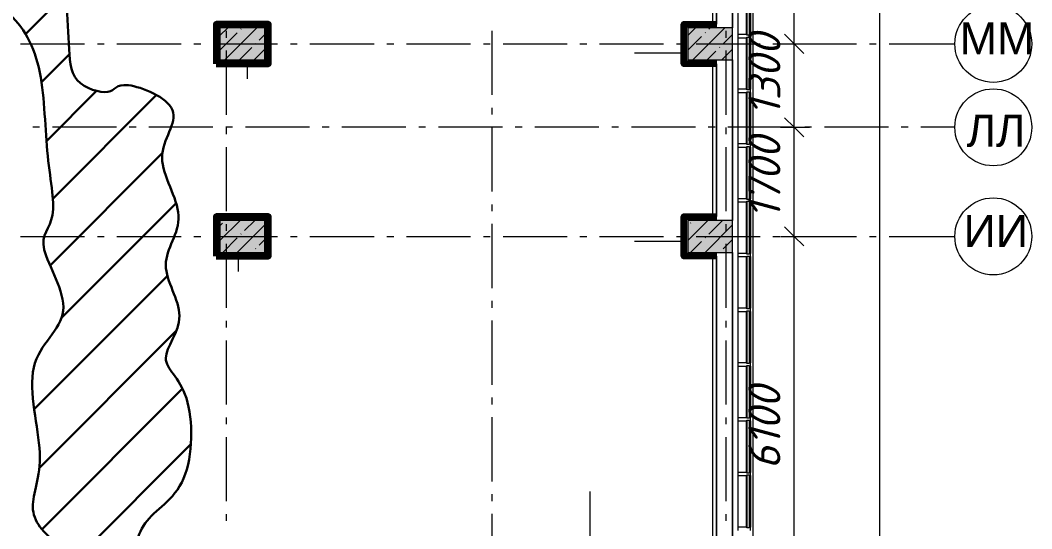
# Model space of a CAD drawing. Header units: millimetres. Extents: x -537608 to 253996, y -217170 to 186033.
# Drawn here: x -275777 to -259993, y 2442 to 10368 of the extents above; entities that cross this region are included whole.
import ezdxf

# ---------------------------------------------------------------- set-up
doc = ezdxf.new("R2010")
doc.units = ezdxf.units.MM
doc.layers.add('16) Лак 1.6м', color=160, linetype='Continuous', lineweight=90)
doc.layers.add('2) окраска коммуникации', color=152, linetype='Continuous', lineweight=30)
doc.layers.add('PDF _Геометрия', color=7, linetype='Continuous')
doc.layers.add('PDF _Текст', color=7, linetype='Continuous')
doc.layers.add('PDF _Сплошная заливка', color=7, linetype='Continuous', true_color=0xffffff)
doc.styles.add('PDF ArialMT', font='arial.ttf')
doc.styles.add('PDF ISOCPEUR Italic', font='isocpeui.ttf')

msp = doc.modelspace()

# ---------------------------------------------------------------- hatches: boundary and pattern name
at = {"layer": '2) окраска коммуникации'}
h = msp.add_hatch(dxfattribs=at)
h.set_pattern_fill('ANSI31', color=5, scale=222)
h.set_pattern_definition([(45, (-305519.1, -20669.7), (-498.404, 498.404), [])])
edge = h.paths.add_edge_path()
edge.add_spline(control_points=[(-290778.1295, 11066.7373), (-290387.3432, 10570.6496), (-289743.0728, 11066.7373), (-288919.2533, 10560.095), (-288105.994, 11182.8428), (-286954.7585, 10760.6403), (-286007.4205, 10940.029), (-285042.7478, 10616.4758), (-284130.9316, 11012.6635), (-281975.2536, 10728.4524), (-280376.2745, 10966.1654), (-279268.5104, 11271.0495), (-278118.4513, 10949.6411), (-276985.3065, 10882.0339), (-275953.6379, 10645.4087), (-275395.5218, 9715.8097), (-275395.5218, 8271.0495), (-275157.9741, 7191.9904), (-275614.614, 6955.3652), (-274802.8089, 5738.4356), (-275817.5649, 5129.9708), (-275327.2936, 3468.321), (-275716.2842, 2758.4446), (-275293.4682, 2171.0495), (-273991.1979, 1727.4348), (-273974.2852, 2606.3284), (-273078.3544, 3011.9716), (-273078.3544, 4702.1524), (-273720.5962, 5040.1884), (-273078.3544, 5733.1622), (-273720.5962, 6578.2529), (-273078.3544, 7271.2267), (-273805.1597, 8271.0495), (-273078.3544, 9012.1129), (-274291.2526, 9488.1178), (-274291.2526, 9164.2291), (-275005.9538, 9367.0507), (-275005.9538, 9971.0495), (-275073.6046, 10786.8019), (-275073.6046, 11271.0495), (-274668.0133, 12503.4462), (-274837.1388, 13297.8308), (-275344.5167, 13652.7686), (-276004.109, 13838.6884), (-276985.0411, 13838.6884), (-277813.7588, 13821.7866), (-278642.4766, 14041.51), (-279014.5545, 14768.2882), (-278845.4274, 16002.1196), (-278185.8367, 17021.0495), (-276443.2448, 17292.7757), (-275935.8653, 18408.2946), (-275682.1763, 19337.8936), (-275310.1, 19659.0285), (-275479.2255, 20622.4311), (-274684.3331, 20656.2347), (-273872.5265, 20842.1545), (-273940.1773, 22126.6913), (-274481.0718, 22725.7503), (-273331.0143, 24399.0292), (-274379.5972, 25075.1012), (-273331.0143, 26038.5045), (-274075.1701, 26985.0053), (-273078.3544, 28523.0692), (-273078.3544, 28523.0692), (-273345.9962, 29714.5377), (-274039.4124, 30880.7626), (-275206.3826, 30238.4942), (-276187.3147, 30745.5482), (-277354.2849, 30153.9852), (-279011.7204, 30982.1734), (-280026.4779, 30677.941), (-281278.0101, 29934.2611), (-280499.3584, 28301.0495), (-281142.0364, 27038.3862), (-279890.5042, 25838.3584), (-281260.4253, 24180.0495), (-280059.6297, 22745.3283), (-281159.2859, 21829.0495), (-280076.8792, 20222.5318), (-281092.8162, 18916.6266), (-280737.6526, 18003.9293), (-280923.6908, 17429.2674), (-281752.4085, 17141.9368), (-283156.155, 17665.8933), (-283714.2711, 17125.035), (-284813.5921, 17750.4023), (-285185.6684, 17108.1332), (-286132.7751, 17801.1077), (-287328.3544, 16388.2505), (-285898.1717, 14701.7611), (-286388.6369, 13644.8407), (-285779.7843, 13214.0495), (-286591.5893, 12701.0495), (-286591.5893, 11811.5525), (-287690.9088, 11727.0435), (-288012.2486, 12132.6867), (-288722.5774, 11760.8471), (-289229.9569, 12453.8216), (-289940.2857, 11963.6687), (-290684.4415, 11777.7489), (-290778.1295, 11066.7373)], knot_values=[0, 0, 0, 0, 1, 2, 3, 4, 5, 6, 7, 8, 9, 10, 11, 12, 13, 14, 15, 16, 17, 18, 19, 20, 21, 22, 23, 24, 25, 26, 27, 28, 29, 30, 31, 32, 33, 34, 35, 36, 37, 38, 39, 40, 41, 42, 43, 44, 45, 46, 47, 48, 49, 50, 51, 52, 53, 54, 55, 56, 57, 58, 59, 60, 61, 62, 63, 64, 65, 66, 67, 68, 69, 70, 71, 72, 73, 74, 75, 76, 77, 78, 79, 80, 81, 82, 83, 84, 85, 86, 87, 88, 89, 90, 91, 92, 93, 94, 95, 96, 97, 98, 99, 99, 99, 99], degree=3, periodic=0)
edge = h.paths.add_edge_path(flags=16)
edge.add_arc((-282974.1314, 12518.0171), 1274.5672, 125.00000005, 234.99999995, ccw=False)
edge.add_arc((-283038.6718, 14513.9725), 1162.0444, 125.00000005, 234.99999995, ccw=False)
edge.add_arc((-282295.8664, 15202.9232), 1433.6455, 59.43173918, 169.43173908, ccw=False)
edge.add_arc((-282677.7619, 14748.5093), 2021.4887, -53.3391216, 56.66087831, ccw=False)
edge.add_arc((-282413.8331, 12555.5506), 1102.6336, -78.79029658, 31.20970332, ccw=False)
edge.add_arc((-282952.3368, 12001.1084), 919.0678, 215.00000005, 324.99999995, ccw=False)
edge = h.paths.add_edge_path(flags=16)
edge.add_arc((-277532.2831, 20735.819), 1174.7616, 125.00000005, 234.99999995, ccw=False)
edge.add_arc((-276960.5272, 23476.9879), 2171.5877, 125.00000005, 234.99999995, ccw=False)
edge.add_arc((-277291.7326, 26561.6986), 1594.1487, 125.00000005, 234.99999995, ccw=False)
edge.add_arc((-277094.17, 27873.7201), 1111.9458, 70.31799188, 180.31799178, ccw=False)
edge.add_arc((-276872.3717, 27774.8819), 1155.9508, -27.59113456, 82.40886534, ccw=False)
edge.add_arc((-276749.5729, 25951.7436), 1572.0517, -54.99999995, 54.99999995, ccw=False)
edge.add_arc((-276903.4785, 23156.4449), 1840.3779, -54.99999995, 54.99999995, ccw=False)
edge.add_arc((-276968.849, 21036.3715), 1277.4016, -81.34673665, 28.65326325, ccw=False)
edge.add_arc((-277491.3785, 20273.9631), 872.5123, 215.00000005, 324.99999995, ccw=False)
at = {"layer": 'PDF _Сплошная заливка', "true_color": 0xff7d7d, "transparency": 33554559}
for points in [[(-271961.352, 9749.3462), (-271901.3513, 9749.3462), (-271901.3513, 10309.3447), (-271961.352, 10309.3447), (-271961.352, 10221.9175)], [(-264911.3488, 10249.3462), (-264911.3488, 10309.3447), (-265421.3493, 10309.3447), (-265421.3493, 10249.3462), (-265361.3497, 10249.3462)], [(-271961.352, 9689.3455), (-271901.3513, 9689.3455), (-271901.3513, 9749.3462), (-272661.3507, 9749.3462), (-272661.3507, 9689.3455)], [(-271961.352, 6749.3442), (-271901.3513, 6749.3442), (-271901.3513, 7309.3448), (-271961.352, 7309.3448), (-271961.352, 7249.3441)], [(-264911.3488, 7249.3441), (-264911.3488, 7309.3448), (-265421.3493, 7309.3448), (-265421.3493, 7249.3441), (-265361.3497, 7249.3441)], [(-271961.352, 6689.3456), (-271901.3513, 6689.3456), (-271901.3513, 6749.3442), (-272661.3507, 6749.3442), (-272661.3507, 6689.3456)]]:
    msp.add_hatch(color=11, dxfattribs=at).paths.add_polyline_path(points)

# ---------------------------------------------------------------- linework, layer by layer
at = {"layer": '16) Лак 1.6м'}
for points in [[(-272721.3514, 9689.3455), (-271901.3513, 9689.3455), (-271901.3513, 10309.3447), (-272721.3514, 10309.3447)], [(-272721.3514, 6689.3456), (-271901.3513, 6689.3456), (-271901.3513, 7309.3448), (-272721.3514, 7309.3448)]]:
    msp.add_lwpolyline(points, close=True, dxfattribs=at)
for points in [[(-264911.3488, 9689.3455), (-265421.3493, 9689.3455), (-265421.3493, 10309.3447), (-264911.3488, 10309.3447)], [(-264911.3488, 6689.3456), (-265421.3493, 6689.3456), (-265421.3493, 7309.3448), (-264911.3488, 7309.3448)]]:
    msp.add_lwpolyline(points, dxfattribs=at)
at = {"layer": '2) окраска коммуникации'}
msp.add_open_spline([(-290778.1295, 11066.7373), (-290387.3432, 10570.6496), (-289743.0728, 11066.7373), (-288919.2533, 10560.095), (-288105.994, 11182.8428), (-286954.7585, 10760.6403), (-286007.4205, 10940.029), (-285042.7478, 10616.4758), (-284130.9316, 11012.6635), (-281975.2536, 10728.4524), (-280376.2745, 10966.1654), (-279268.5104, 11271.0495), (-278118.4513, 10949.6411), (-276985.3065, 10882.0339), (-275953.6379, 10645.4087), (-275395.5218, 9715.8097), (-275395.5218, 8271.0495), (-275157.9741, 7191.9904), (-275614.614, 6955.3652), (-274802.8089, 5738.4356), (-275817.5649, 5129.9708), (-275327.2936, 3468.321), (-275716.2842, 2758.4446), (-275293.4682, 2171.0495), (-273991.1979, 1727.4348), (-273974.2852, 2606.3284), (-273078.3544, 3011.9716), (-273078.3544, 4702.1524), (-273720.5962, 5040.1884), (-273078.3544, 5733.1622), (-273720.5962, 6578.2529), (-273078.3544, 7271.2267), (-273805.1597, 8271.0495), (-273078.3544, 9012.1129), (-274291.2526, 9488.1178), (-274291.2526, 9164.2291), (-275005.9538, 9367.0507), (-275005.9538, 9971.0495), (-275073.6046, 10786.8019), (-275073.6046, 11271.0495), (-274668.0133, 12503.4462), (-274837.1388, 13297.8308), (-275344.5167, 13652.7686), (-276004.109, 13838.6884), (-276985.0411, 13838.6884), (-277813.7588, 13821.7866), (-278642.4766, 14041.51), (-279014.5545, 14768.2882), (-278845.4274, 16002.1196), (-278185.8367, 17021.0495), (-276443.2448, 17292.7757), (-275935.8653, 18408.2946), (-275682.1763, 19337.8936), (-275310.1, 19659.0285), (-275479.2255, 20622.4311), (-274684.3331, 20656.2347), (-273872.5265, 20842.1545), (-273940.1773, 22126.6913), (-274481.0718, 22725.7503), (-273331.0143, 24399.0292), (-274379.5972, 25075.1012), (-273331.0143, 26038.5045), (-274075.1701, 26985.0053), (-273078.3544, 28523.0692), (-273078.3544, 28523.0692), (-273345.9962, 29714.5377), (-274039.4124, 30880.7626), (-275206.3826, 30238.4942), (-276187.3147, 30745.5482), (-277354.2849, 30153.9852), (-279011.7204, 30982.1734), (-280026.4779, 30677.941), (-281278.0101, 29934.2611), (-280499.3584, 28301.0495), (-281142.0364, 27038.3862), (-279890.5042, 25838.3584), (-281260.4253, 24180.0495), (-280059.6297, 22745.3283), (-281159.2859, 21829.0495), (-280076.8792, 20222.5318), (-281092.8162, 18916.6266), (-280737.6526, 18003.9293), (-280923.6908, 17429.2674), (-281752.4085, 17141.9368), (-283156.155, 17665.8933), (-283714.2711, 17125.035), (-284813.5921, 17750.4023), (-285185.6684, 17108.1332), (-286132.7751, 17801.1077), (-287328.3544, 16388.2505), (-285898.1717, 14701.7611), (-286388.6369, 13644.8407), (-285779.7843, 13214.0495), (-286591.5893, 12701.0495), (-286591.5893, 11811.5525), (-287690.9088, 11727.0435), (-288012.2486, 12132.6867), (-288722.5774, 11760.8471), (-289229.9569, 12453.8216), (-289940.2857, 11963.6687), (-290684.4415, 11777.7489), (-290778.1295, 11066.7373)], degree=3, dxfattribs=at)
at = {"layer": 'PDF _Геометрия', "lineweight": 9}
for p, q in [((-262362.423, -56440.6714), (-262362.423, 31439.3502)), ((-264971.3501, 10309.3447), (-264971.3501, 15439.3464)), ((-264911.3488, 10309.3447), (-264911.3488, 15270.1544)), ((-264911.3488, 15270.1544), (-264911.3488, 10309.3447)), ((-264661.3483, 10249.3462), (-264661.3483, 15239.3477)), ((-264661.3483, 15239.3477), (-264661.3483, 10249.3462)), ((-263700.917, 9999.3451), (-263700.917, 13199.3459)), ((-264581.3494, 10948.7205), (-264581.3494, 10145.5953)), ((-264401.3494, 10948.7205), (-264401.3494, 10145.5953)), ((-264384.3486, 10948.7205), (-264384.3486, 10145.5953)), ((-272661.3507, 10309.3447), (-272721.3514, 10309.3447)), ((-272721.3514, 10309.3447), (-272721.3514, 9689.3455)), ((-271961.352, 10309.3447), (-272661.3507, 10309.3447)), ((-271901.3513, 10309.3447), (-271961.352, 10309.3447)), ((-271901.3513, 9749.3462), (-271901.3513, 10309.3447)), ((-264911.3488, 10309.3447), (-265421.3493, 10309.3447)), ((-265421.3493, 10309.3447), (-265421.3493, 10249.3462)), ((-264911.3488, 10249.3462), (-264911.3488, 10309.3447)), ((-272661.3507, 10127.8916), (-272539.8983, 10249.3462)), ((-272661.3507, 10249.3462), (-272661.3507, 9749.3462)), ((-271961.352, 10249.3462), (-272661.3507, 10249.3462)), ((-272661.3507, 9899.7925), (-272390.9634, 10170.1799)), ((-272583.7001, 9749.3462), (-272083.7001, 10249.3462)), ((-272333.9402, 10227.2052), (-272329.1972, 10231.946)), ((-272048.8158, 10056.1314), (-271961.352, 10143.5974)), ((-271961.352, 9749.3462), (-271961.352, 10249.3462)), ((-265421.3493, 10249.3462), (-265421.3493, 9689.3455)), ((-265361.3497, 10128.7398), (-265240.7433, 10249.3462)), ((-265361.3497, 10249.3462), (-265361.3497, 9749.3462)), ((-264661.3483, 10249.3462), (-265361.3497, 10249.3462)), ((-265361.3497, 9900.6408), (-265148.8347, 10113.1568)), ((-265284.5463, 9749.3462), (-264784.5463, 10249.3462)), ((-265091.8089, 10170.1799), (-265087.0681, 10174.9228)), ((-265034.7852, 10227.2052), (-265012.6453, 10249.3462)), ((-264806.6856, 9999.1061), (-264661.3483, 10144.4435)), ((-264661.3483, 9749.3462), (-264661.3483, 10249.3462)), ((-264441.3492, 10145.5953), (-264581.3494, 10145.5953)), ((-264581.3494, 10145.5953), (-264581.3494, 10095.5951)), ((-264441.3492, 10135.5949), (-264441.3492, 10145.5953)), ((-264401.3494, 10135.5949), (-264441.3492, 10135.5949)), ((-264441.3492, 10095.5951), (-264441.3492, 10105.5956)), ((-264441.3492, 10105.5956), (-264401.3494, 10105.5956)), ((-264401.3494, 10145.5953), (-264401.3494, 10135.5949)), ((-264384.3486, 10145.5953), (-264401.3494, 10145.5953)), ((-264401.3494, 10105.5956), (-264401.3494, 10095.5951)), ((-264384.3486, 10095.5951), (-264384.3486, 10145.5953)), ((-272105.8411, 9999.1061), (-272101.0982, 10003.8491)), ((-264863.7115, 9942.083), (-264858.9696, 9946.8238)), ((-264581.3494, 10095.5951), (-264441.3492, 10095.5951)), ((-264581.3494, 10095.5951), (-264581.3494, 9292.4699)), ((-264401.3494, 10095.5951), (-264384.3486, 10095.5951)), ((-264401.3494, 10095.5951), (-264401.3494, 9292.4699)), ((-264384.3486, 10095.5951), (-264384.3486, 9292.4699)), ((-263913.0502, 9999.3451), (-263700.917, 9999.3451)), ((-263700.917, 8699.346), (-263700.917, 9999.3451)), ((-263700.917, 9999.3451), (-263460.9174, 9999.3451)), ((-272355.601, 9749.3462), (-272162.8664, 9942.083)), ((-272127.5041, 9749.3462), (-271961.352, 9915.4983)), ((-265391.349, 9852.983), (-266191.3492, 9852.983)), ((-265056.4482, 9749.3462), (-264920.7357, 9885.0577)), ((-264828.3492, 9749.3462), (-264661.3483, 9916.3466)), ((-272721.3514, 9689.3455), (-272661.3507, 9689.3455)), ((-272661.3507, 9749.3462), (-271961.352, 9749.3462)), ((-272661.3507, 9689.3455), (-271901.3513, 9689.3455)), ((-272235.0916, 9719.3448), (-272235.0916, 9453.1966)), ((-271901.3513, 9689.3455), (-271901.3513, 9749.3462)), ((-265421.3493, 9689.3455), (-265361.3497, 9689.3455)), ((-265361.3497, 9749.3462), (-264661.3483, 9749.3462)), ((-265361.3497, 9689.3455), (-264911.3488, 9689.3455)), ((-264971.3501, 7309.3448), (-264971.3501, 9689.3455)), ((-264911.3488, 9689.3455), (-264911.3488, 9749.3462)), ((-264911.3488, 7309.3448), (-264911.3488, 9689.3455)), ((-264911.3488, 9689.3455), (-264911.3488, 7309.3448)), ((-264661.3483, 7249.3441), (-264661.3483, 9749.3462)), ((-264661.3483, 9749.3462), (-264661.3483, 7249.3441)), ((-264441.3492, 9292.4699), (-264581.3494, 9292.4699)), ((-264581.3494, 9292.4699), (-264581.3494, 9242.4697)), ((-264581.3494, 9242.4697), (-264581.3494, 8439.3445)), ((-264581.3494, 9242.4697), (-264441.3492, 9242.4697)), ((-264441.3492, 9282.4716), (-264441.3492, 9292.4699)), ((-264401.3494, 9282.4716), (-264441.3492, 9282.4716)), ((-264441.3492, 9242.4697), (-264441.3492, 9252.4701)), ((-264441.3492, 9252.4701), (-264401.3494, 9252.4701)), ((-264401.3494, 9292.4699), (-264401.3494, 9282.4716)), ((-264384.3486, 9292.4699), (-264401.3494, 9292.4699)), ((-264401.3494, 9252.4701), (-264401.3494, 9242.4697)), ((-264401.3494, 9242.4697), (-264401.3494, 8439.3445)), ((-264401.3494, 9242.4697), (-264384.3486, 9242.4697)), ((-264384.3486, 9242.4697), (-264384.3486, 9292.4699)), ((-264384.3486, 9242.4697), (-264384.3486, 8439.3445)), ((-263913.0502, 8699.346), (-263700.917, 8699.346)), ((-263700.917, 6999.3452), (-263700.917, 8699.346)), ((-263700.917, 8699.346), (-263460.9174, 8699.346)), ((-264441.3492, 8439.3445), (-264581.3494, 8439.3445)), ((-264581.3494, 8439.3445), (-264581.3494, 8389.3443)), ((-264581.3494, 8389.3443), (-264441.3492, 8389.3443)), ((-264581.3494, 8389.3443), (-264581.3494, 7586.219)), ((-264441.3492, 8429.3461), (-264441.3492, 8439.3445)), ((-264401.3494, 8429.3461), (-264441.3492, 8429.3461)), ((-264441.3492, 8389.3443), (-264441.3492, 8399.3447)), ((-264441.3492, 8399.3447), (-264401.3494, 8399.3447)), ((-264401.3494, 8439.3445), (-264401.3494, 8429.3461)), ((-264384.3486, 8439.3445), (-264401.3494, 8439.3445)), ((-264401.3494, 8399.3447), (-264401.3494, 8389.3443)), ((-264401.3494, 8389.3443), (-264384.3486, 8389.3443)), ((-264401.3494, 8389.3443), (-264401.3494, 7586.219)), ((-264384.3486, 8389.3443), (-264384.3486, 8439.3445)), ((-264384.3486, 8389.3443), (-264384.3486, 7586.219)), ((-264441.3492, 7586.219), (-264581.3494, 7586.219)), ((-264581.3494, 7586.219), (-264581.3494, 7536.221)), ((-264441.3492, 7576.2208), (-264441.3492, 7586.219)), ((-264401.3494, 7586.219), (-264401.3494, 7576.2208)), ((-264384.3486, 7586.219), (-264401.3494, 7586.219)), ((-264384.3486, 7536.221), (-264384.3486, 7586.219)), ((-264581.3494, 7536.221), (-264581.3494, 6733.0958)), ((-264581.3494, 7536.221), (-264441.3492, 7536.221)), ((-264401.3494, 7576.2208), (-264441.3492, 7576.2208)), ((-264441.3492, 7536.221), (-264441.3492, 7546.2193)), ((-264441.3492, 7546.2193), (-264401.3494, 7546.2193)), ((-264401.3494, 7546.2193), (-264401.3494, 7536.221)), ((-264401.3494, 7536.221), (-264401.3494, 6733.0958)), ((-264401.3494, 7536.221), (-264384.3486, 7536.221)), ((-264384.3486, 7536.221), (-264384.3486, 6733.0958)), ((-272661.3507, 7309.3448), (-272721.3514, 7309.3448)), ((-272721.3514, 7309.3448), (-272721.3514, 6689.3456)), ((-271961.352, 7309.3448), (-272661.3507, 7309.3448)), ((-271901.3513, 7309.3448), (-271961.352, 7309.3448)), ((-271901.3513, 6749.3442), (-271901.3513, 7309.3448)), ((-264911.3488, 7309.3448), (-265421.3493, 7309.3448)), ((-265421.3493, 7309.3448), (-265421.3493, 7249.3441)), ((-264911.3488, 7249.3441), (-264911.3488, 7309.3448)), ((-272661.3507, 6934.5133), (-272346.5178, 7249.3441)), ((-272661.3507, 7249.3441), (-272661.3507, 6749.3442)), ((-271961.352, 7249.3441), (-272661.3507, 7249.3441)), ((-272661.3507, 7162.6102), (-272619.0624, 7204.8986)), ((-272390.3217, 6749.3442), (-271961.352, 7178.316)), ((-272276.9149, 7090.8501), (-272118.4208, 7249.3441)), ((-271961.352, 6749.3442), (-271961.352, 7249.3441)), ((-265421.3493, 7249.3441), (-265421.3493, 6689.3456)), ((-265361.3497, 6935.3594), (-265047.3638, 7249.3441)), ((-265361.3497, 7249.3441), (-265361.3497, 6749.3442)), ((-264661.3483, 7249.3441), (-265361.3497, 7249.3441)), ((-265319.9085, 7204.8986), (-265315.1672, 7209.6415)), ((-265091.1663, 6749.3442), (-264661.3483, 7179.1621)), ((-265034.7852, 7033.8248), (-264819.2659, 7249.3441)), ((-264661.3483, 6749.3442), (-264661.3483, 7249.3441)), ((-272618.4208, 6749.3442), (-272390.9634, 6976.8016)), ((-272333.9402, 7033.8248), (-272329.1972, 7038.5677)), ((-272048.8158, 6862.751), (-271961.352, 6950.2169)), ((-265091.8089, 6976.8016), (-265087.0681, 6981.5424)), ((-264806.6856, 6805.7279), (-264661.3483, 6951.0652)), ((-263913.0502, 6999.3452), (-263700.917, 6999.3452)), ((-263700.917, 899.3449), (-263700.917, 6999.3452)), ((-263700.917, 6999.3452), (-263460.9174, 6999.3452)), ((-272105.8411, 6805.7279), (-272101.0982, 6810.4687)), ((-265391.349, 6918.0109), (-266191.3492, 6918.0109)), ((-265319.2659, 6749.3442), (-265148.8347, 6919.7763)), ((-272721.3514, 6689.3456), (-272661.3507, 6689.3456)), ((-272661.3507, 6749.3442), (-271961.352, 6749.3442)), ((-272661.3507, 6689.3456), (-271901.3513, 6689.3456)), ((-272378.0499, 6719.3449), (-272378.0499, 6453.1945)), ((-271901.3513, 6689.3456), (-271901.3513, 6749.3442)), ((-265421.3493, 6689.3456), (-265361.3497, 6689.3456)), ((-265361.3497, 6749.3442), (-264661.3483, 6749.3442)), ((-265361.3497, 6689.3456), (-264911.3488, 6689.3456)), ((-264971.3501, 1359.3452), (-264971.3501, 6689.3456)), ((-264911.3488, 6689.3456), (-264911.3488, 6749.3442)), ((-264911.3488, 1535.3449), (-264911.3488, 6689.3456)), ((-264911.3488, 6689.3456), (-264911.3488, 1535.3449)), ((-264863.0683, 6749.3442), (-264858.9696, 6753.4434)), ((-264661.3483, 1589.3432), (-264661.3483, 6749.3442)), ((-264661.3483, 6749.3442), (-264661.3483, 1589.3432)), ((-264441.3492, 6733.0958), (-264581.3494, 6733.0958)), ((-264581.3494, 6733.0958), (-264581.3494, 6683.0956)), ((-264581.3494, 6683.0956), (-264581.3494, 5879.9704)), ((-264581.3494, 6683.0956), (-264441.3492, 6683.0956)), ((-264441.3492, 6723.0953), (-264441.3492, 6733.0958)), ((-264401.3494, 6723.0953), (-264441.3492, 6723.0953)), ((-264441.3492, 6683.0956), (-264441.3492, 6693.0939)), ((-264441.3492, 6693.0939), (-264401.3494, 6693.0939)), ((-264401.3494, 6733.0958), (-264401.3494, 6723.0953)), ((-264384.3486, 6733.0958), (-264401.3494, 6733.0958)), ((-264401.3494, 6693.0939), (-264401.3494, 6683.0956)), ((-264401.3494, 6683.0956), (-264401.3494, 5879.9704)), ((-264401.3494, 6683.0956), (-264384.3486, 6683.0956)), ((-264384.3486, 6683.0956), (-264384.3486, 6733.0958)), ((-264384.3486, 6683.0956), (-264384.3486, 5879.9704)), ((-264441.3492, 5879.9704), (-264581.3494, 5879.9704)), ((-264581.3494, 5879.9704), (-264581.3494, 5829.9702)), ((-264441.3492, 5869.9699), (-264441.3492, 5879.9704)), ((-264401.3494, 5869.9699), (-264441.3492, 5869.9699)), ((-264401.3494, 5879.9704), (-264401.3494, 5869.9699)), ((-264384.3486, 5879.9704), (-264401.3494, 5879.9704)), ((-264384.3486, 5829.9702), (-264384.3486, 5879.9704)), ((-264581.3494, 5829.9702), (-264441.3492, 5829.9702)), ((-264581.3494, 5829.9702), (-264581.3494, 5026.845)), ((-264441.3492, 5829.9702), (-264441.3492, 5839.9706)), ((-264441.3492, 5839.9706), (-264401.3494, 5839.9706)), ((-264401.3494, 5839.9706), (-264401.3494, 5829.9702)), ((-264401.3494, 5829.9702), (-264384.3486, 5829.9702)), ((-264401.3494, 5829.9702), (-264401.3494, 5026.845)), ((-264384.3486, 5829.9702), (-264384.3486, 5026.845)), ((-264441.3492, 5026.845), (-264581.3494, 5026.845)), ((-264581.3494, 5026.845), (-264581.3494, 4976.8447)), ((-264581.3494, 4976.8447), (-264581.3494, 4173.7195)), ((-264581.3494, 4976.8447), (-264441.3492, 4976.8447)), ((-264441.3492, 5016.8445), (-264441.3492, 5026.845)), ((-264401.3494, 5016.8445), (-264441.3492, 5016.8445)), ((-264441.3492, 4976.8447), (-264441.3492, 4986.8452)), ((-264441.3492, 4986.8452), (-264401.3494, 4986.8452)), ((-264401.3494, 5026.845), (-264401.3494, 5016.8445)), ((-264384.3486, 5026.845), (-264401.3494, 5026.845)), ((-264401.3494, 4986.8452), (-264401.3494, 4976.8447)), ((-264401.3494, 4976.8447), (-264401.3494, 4173.7195)), ((-264401.3494, 4976.8447), (-264384.3486, 4976.8447)), ((-264384.3486, 4976.8447), (-264384.3486, 5026.845)), ((-264384.3486, 4976.8447), (-264384.3486, 4173.7195)), ((-264441.3492, 4173.7195), (-264581.3494, 4173.7195)), ((-264581.3494, 4173.7195), (-264581.3494, 4123.7193)), ((-264581.3494, 4123.7193), (-264581.3494, 3320.5942)), ((-264581.3494, 4123.7193), (-264441.3492, 4123.7193)), ((-264441.3492, 4163.7191), (-264441.3492, 4173.7195)), ((-264401.3494, 4163.7191), (-264441.3492, 4163.7191)), ((-264441.3492, 4123.7193), (-264441.3492, 4133.7198)), ((-264441.3492, 4133.7198), (-264401.3494, 4133.7198)), ((-264401.3494, 4173.7195), (-264401.3494, 4163.7191)), ((-264384.3486, 4173.7195), (-264401.3494, 4173.7195)), ((-264401.3494, 4133.7198), (-264401.3494, 4123.7193)), ((-264401.3494, 4123.7193), (-264401.3494, 3320.5942)), ((-264401.3494, 4123.7193), (-264384.3486, 4123.7193)), ((-264384.3486, 4123.7193), (-264384.3486, 4173.7195)), ((-264384.3486, 4123.7193), (-264384.3486, 3320.5942)), ((-264441.3492, 3320.5942), (-264581.3494, 3320.5942)), ((-264581.3494, 3320.5942), (-264581.3494, 3270.5939)), ((-264441.3492, 3310.5936), (-264441.3492, 3320.5942)), ((-264401.3494, 3320.5942), (-264401.3494, 3310.5936)), ((-264384.3486, 3320.5942), (-264401.3494, 3320.5942)), ((-264384.3486, 3270.5939), (-264384.3486, 3320.5942)), ((-264581.3494, 3270.5939), (-264581.3494, 2467.4687)), ((-264581.3494, 3270.5939), (-264441.3492, 3270.5939)), ((-264401.3494, 3310.5936), (-264441.3492, 3310.5936)), ((-264441.3492, 3270.5939), (-264441.3492, 3280.5944)), ((-264441.3492, 3280.5944), (-264401.3494, 3280.5944)), ((-264401.3494, 3280.5944), (-264401.3494, 3270.5939)), ((-264401.3494, 3270.5939), (-264401.3494, 2467.4687)), ((-264401.3494, 3270.5939), (-264384.3486, 3270.5939)), ((-264384.3486, 3270.5939), (-264384.3486, 2467.4687)), ((-266881.6154, 2224.3442), (-266881.6154, 3024.3454)), ((-264441.3492, 2467.4687), (-264581.3494, 2467.4687)), ((-264581.3494, 2467.4687), (-264581.3494, 2417.4685)), ((-264441.3492, 2457.4704), (-264441.3492, 2467.4687)), ((-264401.3494, 2457.4704), (-264441.3492, 2457.4704)), ((-264401.3494, 2467.4687), (-264401.3494, 2457.4704)), ((-264384.3486, 2467.4687), (-264401.3494, 2467.4687)), ((-264384.3486, 2417.4685), (-264384.3486, 2467.4687))]:
    msp.add_line(p, q, dxfattribs=at)
at = {"layer": 'PDF _Геометрия', "color": 253, "lineweight": 9, "true_color": 0xaaaaaa}
for p, q in [((-264343.3489, 15239.3477), (-264343.3489, 1589.3432)), ((-264443.3493, 10145.5953), (-264443.3493, 10948.7205)), ((-264441.3492, 10948.7205), (-264441.3492, 10145.5953)), ((-272561.3503, 10095.5886), (-272561.3503, 10201.4214)), ((-268411.3498, 9203.8844), (-268411.3498, 10203.8865)), ((-264761.3498, 10095.5886), (-264761.3498, 10201.4214)), ((-275773.4119, 9999.3451), (-274773.4141, 9999.3451)), ((-274573.4133, 9999.3451), (-274467.5805, 9999.3451)), ((-274267.5796, 9999.3451), (-273267.5796, 9999.3451)), ((-273067.5788, 9999.3451), (-272961.746, 9999.3451)), ((-272761.7452, 9999.3451), (-271761.7452, 9999.3451)), ((-271561.7465, 9999.3451), (-271455.9116, 9999.3451)), ((-271255.9128, 9999.3451), (-270255.9129, 9999.3451)), ((-270055.912, 9999.3451), (-269950.0792, 9999.3451)), ((-269750.0784, 9999.3451), (-268750.0784, 9999.3451)), ((-268550.0776, 9999.3451), (-268444.2448, 9999.3451)), ((-268244.2461, 9999.3451), (-267244.2439, 9999.3451)), ((-267044.2453, 9999.3451), (-266938.4103, 9999.3451)), ((-266738.4116, 9999.3451), (-265738.4106, 9999.3451)), ((-265538.4102, 9999.3451), (-265432.5775, 9999.3451)), ((-265232.5771, 9999.3451), (-264232.5772, 9999.3451)), ((-264443.3493, 9292.4699), (-264443.3493, 10095.5951)), ((-264441.3492, 10095.5951), (-264441.3492, 9292.4699)), ((-264032.5774, 9999.3451), (-263926.7435, 9999.3451)), ((-263726.7438, 9999.3451), (-262726.7433, 9999.3451)), ((-262526.743, 9999.3451), (-262420.9102, 9999.3451)), ((-262220.9099, 9999.3451), (-261193.386, 9999.3451)), ((-272561.3503, 8895.5878), (-272561.3503, 9895.59)), ((-264761.3498, 8895.5878), (-264761.3498, 9895.59)), ((-264443.3493, 8439.3445), (-264443.3493, 9242.4697)), ((-264441.3492, 9242.4697), (-264441.3492, 8439.3445)), ((-268411.3498, 8898.0529), (-268411.3498, 9003.8858)), ((-275475.6152, 8699.346), (-275581.448, 8699.346)), ((-274275.6145, 8699.346), (-275275.6144, 8699.346)), ((-273969.7808, 8699.346), (-274075.6157, 8699.346)), ((-272769.7821, 8699.346), (-273769.7821, 8699.346)), ((-272463.9485, 8699.346), (-272569.7813, 8699.346)), ((-272561.3503, 8589.7563), (-272561.3503, 8695.5891)), ((-271263.9477, 8699.346), (-272263.9477, 8699.346)), ((-270958.114, 8699.346), (-271063.9468, 8699.346)), ((-269758.1132, 8699.346), (-270758.1131, 8699.346)), ((-269452.2796, 8699.346), (-269558.1145, 8699.346)), ((-268252.2809, 8699.346), (-269252.2809, 8699.346)), ((-268411.3498, 7698.0522), (-268411.3498, 8698.0521)), ((-267946.4473, 8699.346), (-268052.28, 8699.346)), ((-266746.4464, 8699.346), (-267746.4464, 8699.346)), ((-266440.6128, 8699.346), (-266546.4456, 8699.346)), ((-265240.613, 8699.346), (-266240.613, 8699.346)), ((-264934.7794, 8699.346), (-265040.6122, 8699.346)), ((-264761.3498, 8589.7563), (-264761.3498, 8695.5891)), ((-263734.7786, 8699.346), (-264734.7796, 8699.346)), ((-263428.9461, 8699.346), (-263534.7788, 8699.346)), ((-262228.9452, 8699.346), (-263228.9452, 8699.346)), ((-261923.1116, 8699.346), (-262028.9455, 8699.346)), ((-261193.386, 8699.346), (-261723.1121, 8699.346)), ((-272561.3503, 7389.7555), (-272561.3503, 8389.7555)), ((-264761.3498, 7389.7555), (-264761.3498, 8389.7555)), ((-264443.3493, 7586.219), (-264443.3493, 8389.3443)), ((-264441.3492, 8389.3443), (-264441.3492, 7586.219)), ((-268411.3498, 7392.2185), (-268411.3498, 7498.0513)), ((-264443.3493, 6733.0958), (-264443.3493, 7536.221)), ((-264441.3492, 7536.221), (-264441.3492, 6733.0958)), ((-272561.3503, 7083.9218), (-272561.3503, 7189.7547)), ((-268411.3498, 6192.2176), (-268411.3498, 7192.2176)), ((-264761.3498, 7083.9218), (-264761.3498, 7189.7547)), ((-275773.4119, 6999.3452), (-274773.4141, 6999.3452)), ((-274573.4133, 6999.3452), (-274467.5805, 6999.3452)), ((-274267.5796, 6999.3452), (-273267.5796, 6999.3452)), ((-273067.5788, 6999.3452), (-272961.746, 6999.3452)), ((-272761.7452, 6999.3452), (-271761.7452, 6999.3452)), ((-271561.7465, 6999.3452), (-271455.9116, 6999.3452)), ((-271255.9128, 6999.3452), (-270255.9129, 6999.3452)), ((-270055.912, 6999.3452), (-269950.0792, 6999.3452)), ((-269750.0784, 6999.3452), (-268750.0784, 6999.3452)), ((-268550.0776, 6999.3452), (-268444.2448, 6999.3452)), ((-268244.2461, 6999.3452), (-267244.2439, 6999.3452)), ((-267044.2453, 6999.3452), (-266938.4103, 6999.3452)), ((-266738.4116, 6999.3452), (-265738.4106, 6999.3452)), ((-265538.4102, 6999.3452), (-265432.5775, 6999.3452)), ((-265232.5771, 6999.3452), (-264232.5772, 6999.3452)), ((-264032.5774, 6999.3452), (-263926.7435, 6999.3452)), ((-263726.7438, 6999.3452), (-262726.7433, 6999.3452)), ((-262526.743, 6999.3452), (-262420.9102, 6999.3452)), ((-262220.9099, 6999.3452), (-261193.386, 6999.3452)), ((-272561.3503, 5883.9211), (-272561.3503, 6883.921)), ((-264761.3498, 5883.9211), (-264761.3498, 6883.921)), ((-264443.3493, 5879.9704), (-264443.3493, 6683.0956)), ((-264441.3492, 6683.0956), (-264441.3492, 5879.9704)), ((-268411.3498, 5886.384), (-268411.3498, 5992.219)), ((-272561.3503, 5578.0874), (-272561.3503, 5683.9223)), ((-268411.3498, 4686.3854), (-268411.3498, 5686.3853)), ((-264761.3498, 5578.0874), (-264761.3498, 5683.9223)), ((-264443.3493, 5026.845), (-264443.3493, 5829.9702)), ((-264441.3492, 5829.9702), (-264441.3492, 5026.845)), ((-272561.3503, 4378.0887), (-272561.3503, 5378.0887)), ((-264761.3498, 4378.0887), (-264761.3498, 5378.0887)), ((-264443.3493, 4173.7195), (-264443.3493, 4976.8447)), ((-264441.3492, 4976.8447), (-264441.3492, 4173.7195)), ((-268411.3498, 4380.5517), (-268411.3498, 4486.3845)), ((-272561.3503, 4072.2551), (-272561.3503, 4178.0879)), ((-268411.3498, 3180.5509), (-268411.3498, 4180.5508)), ((-264761.3498, 4072.2551), (-264761.3498, 4178.0879)), ((-264443.3493, 3320.5942), (-264443.3493, 4123.7193)), ((-264441.3492, 4123.7193), (-264441.3492, 3320.5942)), ((-272561.3503, 2872.2543), (-272561.3503, 3872.2543)), ((-264761.3498, 2872.2543), (-264761.3498, 3872.2543)), ((-264443.3493, 2467.4687), (-264443.3493, 3270.5939)), ((-264441.3492, 3270.5939), (-264441.3492, 2467.4687)), ((-268411.3498, 2874.7173), (-268411.3498, 2980.5522)), ((-272561.3503, 2566.4207), (-272561.3503, 2672.2534)), ((-268411.3498, 1674.7186), (-268411.3498, 2674.7186)), ((-264761.3498, 2566.4207), (-264761.3498, 2672.2534))]:
    msp.add_line(p, q, dxfattribs=at)
at = {"layer": 'PDF _Геометрия', "lineweight": 20}
for p, q in [((-263850.9176, 10149.3457), (-263700.917, 9999.3451)), ((-263700.917, 9999.3451), (-263550.9174, 9849.3467)), ((-263850.9176, 8849.3445), (-263700.917, 8699.346)), ((-263700.917, 8699.346), (-263550.9174, 8549.3454)), ((-263850.9176, 7149.3459), (-263700.917, 6999.3452)), ((-263700.917, 6999.3452), (-263550.9174, 6849.3446))]:
    msp.add_line(p, q, dxfattribs=at)
for centre, radius in [((-260593.3862, 9999.3454), 600.0008), ((-260593.3859, 8699.3459), 600.0005), ((-260593.3865, 6999.3449), 600.0001)]:
    msp.add_circle(centre, radius, dxfattribs=at)
at = {"layer": 'PDF _Сплошная заливка', "color": 11, "lineweight": 35, "true_color": 0xff7d7d, "transparency": 33554559}
for points in [[(-272661.3507, 9689.3455), (-272661.3507, 10309.3447), (-272721.3514, 9689.3455), (-272721.3514, 10309.3447)], [(-271961.352, 10249.3462), (-271961.352, 10309.3447), (-272661.3507, 10249.3462), (-272661.3507, 10309.3447)], [(-265361.3497, 9689.3455), (-265361.3497, 10249.3462), (-265421.3493, 9689.3455), (-265421.3493, 10249.3462)], [(-264911.3488, 9689.3455), (-264911.3488, 9749.3462), (-265361.3497, 9689.3455), (-265361.3497, 9749.3462)], [(-272661.3507, 6689.3456), (-272661.3507, 7309.3448), (-272721.3514, 6689.3456), (-272721.3514, 7309.3448)], [(-271961.352, 7249.3441), (-271961.352, 7309.3448), (-272661.3507, 7249.3441), (-272661.3507, 7309.3448)], [(-265361.3497, 6689.3456), (-265361.3497, 7249.3441), (-265421.3493, 6689.3456), (-265421.3493, 7249.3441)], [(-264911.3488, 6689.3456), (-264911.3488, 6749.3442), (-265361.3497, 6689.3456), (-265361.3497, 6749.3442)]]:
    msp.add_solid(points, dxfattribs=at)
at = {"layer": 'PDF _Сплошная заливка', "lineweight": 35, "transparency": 33554559}
for points in [[(-271961.352, 9749.3462), (-271961.352, 10249.3462), (-272661.3507, 9749.3462), (-272661.3507, 10249.3462)], [(-264661.3483, 9749.3462), (-264661.3483, 10249.3462), (-265361.3497, 9749.3462), (-265361.3497, 10249.3462)], [(-271961.352, 6749.3442), (-271961.352, 7249.3441), (-272661.3507, 6749.3442), (-272661.3507, 7249.3441)], [(-264661.3483, 6749.3442), (-264661.3483, 7249.3441), (-265361.3497, 6749.3442), (-265361.3497, 7249.3441)]]:
    msp.add_solid(points, dxfattribs=at)

# ---------------------------------------------------------------- texts
at = {"layer": 'PDF _Текст', "char_height": 500, "attachment_point": 4, "style": 'PDF ArialMT'}
for s, insert in [('ММ', (-261116.9453, 10084.1349)), ('ЛЛ', (-261011.2277, 8643.0237)), ('ИИ', (-261056.6454, 7084.135))]:
    msp.add_mtext(s, dxfattribs=dict(at, insert=insert))
at = {"layer": 'PDF _Текст', "char_height": 500, "attachment_point": 4, "rotation": 90, "style": 'PDF ISOCPEUR Italic'}
for s, insert in [('1700 1300', (-264166.4309, 7265.1554)), ('6100', (-264166.4309, 3365.156))]:
    msp.add_mtext(s, dxfattribs=dict(at, insert=insert))

doc.saveas('drawing.dxf')
